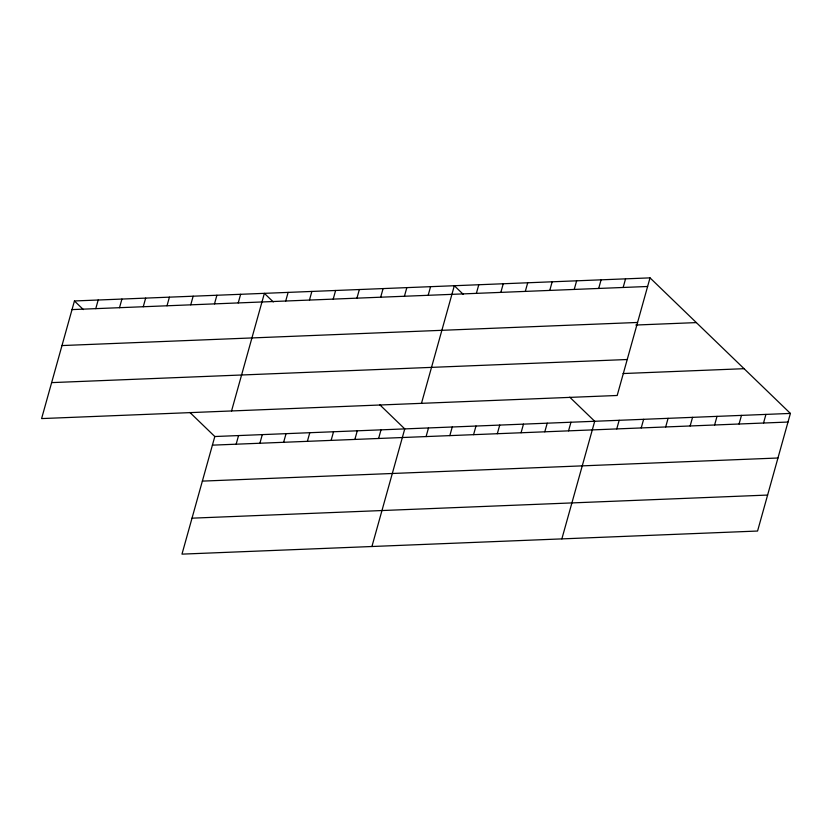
<?xml version="1.0" encoding="UTF-8"?>
<svg xmlns="http://www.w3.org/2000/svg" width="832" height="832" viewBox="0 0 832 832"><rect width="100%" height="100%" fill="white"/><g stroke="black" fill="none" stroke-linecap="round" stroke-linejoin="round"><path stroke-width="1.25" d="M74.433 300.966L41.6 418.579L617.188 395.481L650.021 277.867L74.433 300.966L83.346 309.577M95.774 308.641L98.176 300.019M119.517 307.694L121.919 299.062M143.26 306.738L145.662 298.106M167.003 305.781L169.406 297.159M190.746 304.834L193.149 296.202M214.49 303.878L216.892 295.256M238.233 302.921L240.635 294.299M189.873 412.433L214.812 436.519L181.979 554.133L757.567 531.034L790.4 413.421L650.021 277.867M231.546 410.956L264.378 293.342L273.291 301.943M236.153 444.194L238.555 435.573M285.719 301.018L288.122 292.396M259.896 443.248L262.298 434.616M309.462 300.071L311.865 291.439M283.639 442.291L286.042 433.659M333.206 299.114L335.608 290.482M307.382 441.334L309.785 432.713M356.938 298.158L359.351 289.536M331.126 440.388L333.528 431.756M380.682 297.211L383.094 288.579M354.869 439.431L357.271 430.799M404.425 296.254L406.838 287.622M378.612 438.474L381.014 429.853M428.168 295.298L430.581 286.676M371.925 546.51L404.758 428.896L379.818 404.81M421.481 403.333L454.324 285.719L463.237 294.32M426.088 436.571L428.501 427.95M476.372 293.363L478.785 284.742M449.831 435.614L452.244 426.993M500.843 292.386L503.246 283.754M473.574 434.668L475.987 426.036M525.304 291.398L527.706 282.776M497.318 433.711L499.73 425.09M549.765 290.42L552.178 281.788M521.061 432.765L523.474 424.133M574.226 289.442L576.638 280.81M544.804 431.808L547.217 423.176M598.686 288.454L601.099 279.833M568.547 430.851L570.96 422.23M623.147 287.477L625.56 278.845M561.86 538.886L594.703 421.273L569.754 397.186M616.751 428.917L619.164 420.295M641.222 427.939L643.625 419.307M665.683 426.951L668.086 418.33M690.144 425.974L692.546 417.342M714.605 424.996L717.018 416.364M739.066 424.008L741.478 415.386M763.526 423.03L765.939 414.398M72.03 309.598L647.618 286.489M61.984 345.561L637.572 322.462M635.835 325.031L696.342 322.598M51.646 382.616L627.224 359.518M623.054 373.547L744.078 368.69M214.812 436.519L790.4 413.421M212.41 445.151L787.987 422.042M202.363 481.114L777.951 458.006M192.015 518.17L767.603 495.061"/></g></svg>
